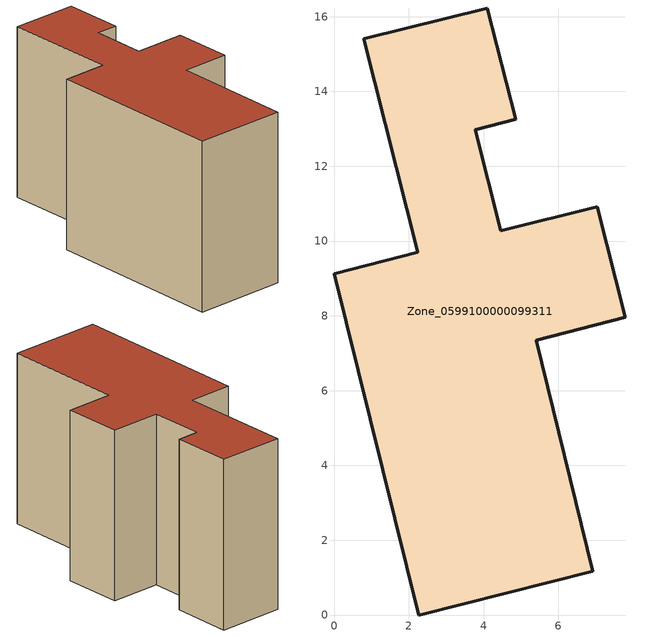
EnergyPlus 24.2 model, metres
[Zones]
Zone_0599100000099311
 floor ground (C_G): 4.1,16.23 4.86,13.26 3.78,12.98 4.46,10.27 7.04,10.92 7.79,7.96 5.4,7.35 6.91,1.17 2.26,0 0,9.13 2.24,9.7 0.79,15.41 z0
 wall outside (C_F): 2.26,0 6.91,1.17 5.4,7.35 7.79,7.96 7.04,10.92 4.46,10.27 3.78,12.98 4.86,13.26 4.1,16.23 0.79,15.41 2.24,9.7 0,9.13 2.26,0 z0:8.8
 roof outside (C_R): 4.86,13.26 4.1,16.23 0.79,15.41 2.24,9.7 0,9.13 2.26,0 6.91,1.17 5.4,7.35 7.79,7.96 7.04,10.92 4.46,10.27 3.78,12.98 z8.8
[BUILDING]
Pand.0599100000099311: North Axis=0; Terrain=City; Loads Convergence Tolerance Value=0.04; Temperature Convergence Tolerance Value=0.4; Solar Distribution=FullExterior; Maximum Number of Warmup Days=25; Minimum Number of Warmup Days=1
[Site:Location]
Rotterdam.The.Hague.AP_ZH_NLD Design_Conditions: Latitude=51.96; Longitude=4.45; Time Zone=1; Elevation=-4.5
[SITE:GROUNDTEMPERATURE:BUILDINGSURFACE]
18, 18, 18, 18, 18, 18, 18, 18, 18, 18, 18, 18
[MATERIAL] Thermal Absorptance=0.9; Solar Absorptance=0.7; Visible Absorptance=0.7
Name | Roughness | Thickness | Conductivity | Density | Specific Heat
G.TI.1965-1974 | MediumSmooth | 0.15 | 0.882353 | 540 | 1210
F.TI.1965-1974 | Rough | 0.3 | 0.697674 | 1920 | 840
R.TI.1965-1974 | MediumRough | 0.2 | 0.232558 | 1500 | 1000
[CONSTRUCTION]
C_G: G.TI.1965-1974
C_F: F.TI.1965-1974
C_R: R.TI.1965-1974
[ZONE]
Zone_0599100000099311: Type=1; Multiplier=1; Ceiling Height=Autocalculate; Volume=Autocalculate; Floor Area=autocalculate; Part of Total Floor Area=Yes
[ZONEINFILTRATION:DESIGNFLOWRATE]
Infil_Zone_0599100000099311: Zone or ZoneList or Space or SpaceList=Zone_0599100000099311; Schedule=AlwaysOn; Design Flow Rate Calculation Method=Flow/Area; Flow Rate per Floor Area=0.003; Constant Term Coefficient=1; Temperature Term Coefficient=0; Velocity Term Coefficient=0; Velocity Squared Term Coefficient=0
[HVACTEMPLATE:ZONE:IDEALLOADSAIRSYSTEM]
Zone_0599100000099311: Maximum Heating Supply Air Temperature=50; Minimum Cooling Supply Air Temperature=13; Maximum Heating Supply Air Humidity Ratio=0.0156; Minimum Cooling Supply Air Humidity Ratio=0.0077; Heating Limit=NoLimit; Cooling Limit=NoLimit; Dehumidification Control Type=ConstantSensibleHeatRatio; Cooling Sensible Heat Ratio=0.7; Dehumidification Setpoint=60; Humidification Control Type=None; Humidification Setpoint=30; Outdoor Air Method=None; Outdoor Air Flow Rate per Person=0.00944; Outdoor Air Flow Rate per Zone Floor Area=0; Outdoor Air Flow Rate per Zone=0; Demand Controlled Ventilation Type=None; Outdoor Air Economizer Type=NoEconomizer; Heat Recovery Type=None; Sensible Heat Recovery Effectiveness=0.7; Latent Heat Recovery Effectiveness=0.65
[ZONECONTROL:THERMOSTAT]
ThermostatControl_Zone_0599100000099311: Zone or ZoneList=Zone_0599100000099311; Control Type Schedule=DualSetpointControlType; Control 1=Thermostat_Zone_0599100000099311; Temperature Difference Between Cutout And Setpoint=0
[THERMOSTATSETPOINT:DUALSETPOINT]
Thermostat_Zone_0599100000099311: Heating Setpoint Temperature Schedule=HeatingSetpoint_Zone_0599100000099311; Cooling Setpoint Temperature Schedule=CoolingSetpoint_Zone_0599100000099311
[SCHEDULE:COMPACT]
HeatingSetpoint_Zone_0599100000099311: Through: 12/31, For: AllDays, Until: 24:00, 21
CoolingSetpoint_Zone_0599100000099311: Through: 12/31, For: AllDays, Until: 24:00, 24
DualSetpointControlType: Through: 12/31, For: AllDays, Until: 24:00, 4
AlwaysOn: Through: 12/31, For: AllDays, Until: 24:00, 1
